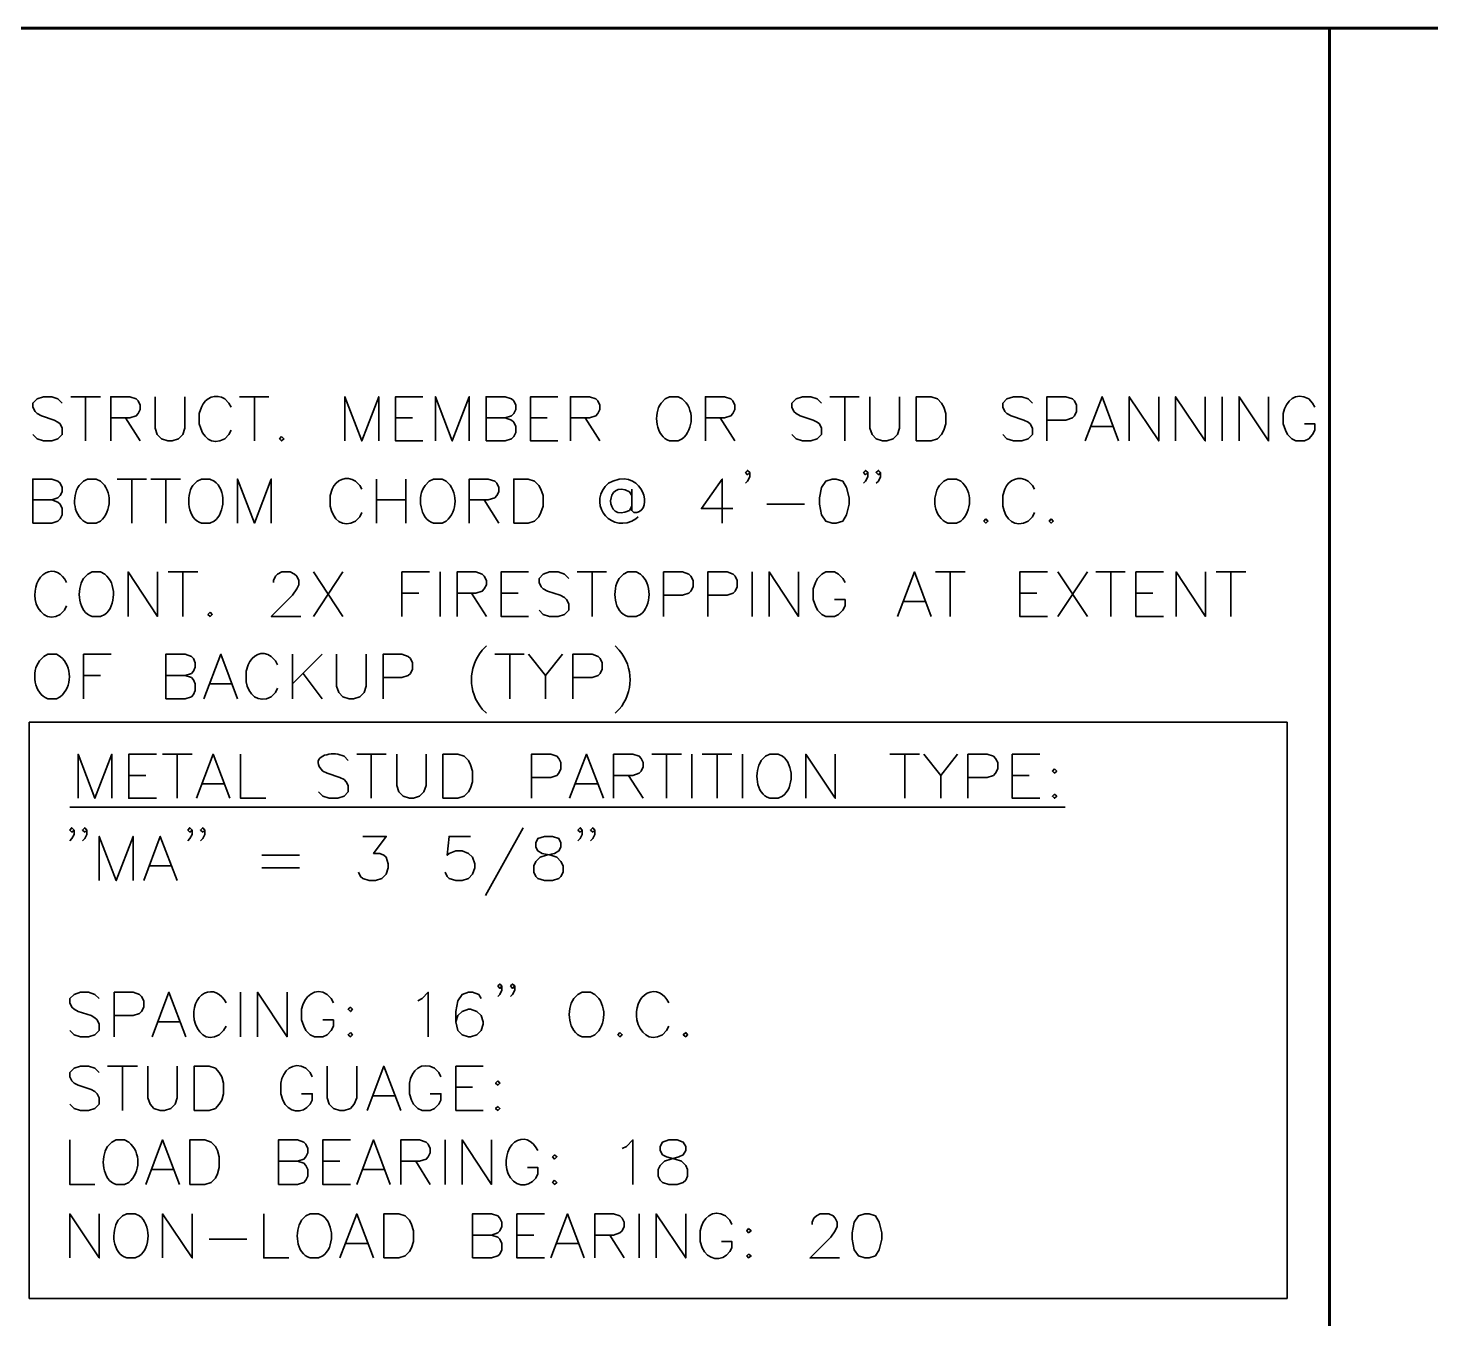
# Model space of a CAD drawing. Header units: inches. Extents: x 5 to 516, y -193 to 129.
# Drawn here: x 49.55 to 61.43, y 17.3 to 28.23 of the extents above; entities that cross this region are included whole.
import ezdxf

# ---------------------------------------------------------------- set-up
doc = ezdxf.new("R2010")
doc.units = ezdxf.units.IN
doc.header["$MEASUREMENT"] = 0
doc.layers.add('PDF_Geometry', color=7, linetype='Continuous')

msp = doc.modelspace()

# ---------------------------------------------------------------- linework, layer by layer
at = {"layer": 'PDF_Geometry', "lineweight": 60}
for points in [[(136.7703009, 28.2343348), (9.7736273, 28.2343348), (9.7736273, 5.734333), (144.7703015, 5.734333)], [(60.5736327, 28.2343348), (60.5736327, 5.734333)]]:
    msp.add_lwpolyline(points, dxfattribs=at)
at = {"layer": 'PDF_Geometry', "lineweight": 35}
for points in [[(49.8403012, 25.0576683), (49.8036346, 25.0943349), (49.7503012, 25.1110016), (49.6803012, 25.1110016), (49.6269679, 25.0943349), (49.5903012, 25.0576683), (49.5903012, 25.0243349), (49.6103012, 24.9876683), (49.6269679, 24.9710016), (49.6636346, 24.9510016), (49.7703012, 24.9143349), (49.8036346, 24.8976683), (49.8236346, 24.8810016), (49.8403012, 24.8443349), (49.8403012, 24.7910016), (49.8036346, 24.7543349), (49.7503012, 24.7376683), (49.6803012, 24.7376683), (49.6269679, 24.7543349), (49.5903012, 24.7910016)], [(49.9136316, 25.1110011), (50.1636316, 25.1110011)], [(50.0369633, 25.1110011), (50.0369633, 24.7376678)], [(50.2503016, 24.7376677), (50.2503016, 25.1110011), (50.4136349, 25.1110011), (50.4669682, 25.0943344), (50.4836349, 25.0776677), (50.5003016, 25.0410011), (50.5003016, 25.0043344), (50.4836349, 24.9710011), (50.4669682, 24.9510011), (50.4136349, 24.9343344), (50.2503016, 24.9343344)], [(50.6269699, 25.1110011), (50.6269699, 24.8443345), (50.6436365, 24.7910011), (50.6803032, 24.7543344), (50.7336366, 24.7376678), (50.7703032, 24.7376678), (50.8236366, 24.7543344), (50.8603032, 24.7910011), (50.8769699, 24.8443345), (50.8769699, 25.1110011)], [(51.2703008, 25.0243346), (51.2503008, 25.0576679), (51.2169675, 25.0943346)], [(51.3403014, 25.1110011), (51.5903014, 25.1110011)], [(51.4669697, 25.1110011), (51.4669697, 24.7376678)], [(52.2336323, 24.7376677), (52.2336323, 25.1110011), (52.3769657, 24.7376677), (52.520299, 25.1110011), (52.520299, 24.7376677)], [(52.8936318, 24.7376677), (52.6636318, 24.7376677), (52.6636318, 25.1110011), (52.8936318, 25.1110011)], [(53.0003018, 24.7376677), (53.0003018, 25.1110011), (53.1436351, 24.7376677), (53.2869685, 25.1110011), (53.2869685, 24.7376677)], [(53.4303013, 24.7376677), (53.4303013, 25.1110011), (53.5903013, 25.1110011), (53.6436346, 25.0943344), (53.6636346, 25.0776677), (53.6803013, 25.0410011), (53.6803013, 25.0043344), (53.6636346, 24.9710011), (53.6436346, 24.9510011), (53.5903013, 24.9343344), (53.4303013, 24.9343344)], [(54.0369696, 24.7376677), (53.8069696, 24.7376677), (53.8069696, 25.1110011), (54.0369696, 25.1110011)], [(54.1436328, 24.7376677), (54.1436328, 25.1110011), (54.3069661, 25.1110011), (54.3602994, 25.0943344), (54.3769661, 25.0776677), (54.3936328, 25.0410011), (54.3936328, 25.0043344), (54.3769661, 24.9710011), (54.3602994, 24.9510011), (54.3069661, 24.9343344), (54.1436328, 24.9343344)], [(55.0902992, 25.0943345), (55.0569659, 25.1110011), (54.9836326, 25.1110011), (54.9469659, 25.0943345), (54.9136325, 25.0576678)], [(55.2869637, 24.7376677), (55.2869637, 25.1110011), (55.4502971, 25.1110011), (55.5036304, 25.0943344), (55.5202971, 25.0776677), (55.5369638, 25.0410011), (55.5369638, 25.0043344), (55.5202971, 24.9710011), (55.5036304, 24.9510011), (55.4502971, 24.9343344), (55.2869637, 24.9343344)], [(56.2703012, 25.0576683), (56.2336345, 25.0943349), (56.1803012, 25.1110016), (56.1103012, 25.1110016), (56.0569679, 25.0943349), (56.0203012, 25.0576683), (56.0203012, 25.0243349), (56.0369679, 24.9876683), (56.0569679, 24.9710016), (56.0903012, 24.9510016), (56.2003012, 24.9143349), (56.2336345, 24.8976683), (56.2536346, 24.8810016), (56.2703012, 24.8443349), (56.2703012, 24.7910016), (56.2336345, 24.7543349), (56.1803012, 24.7376683), (56.1103012, 24.7376683), (56.0569679, 24.7543349), (56.0203012, 24.7910016)], [(56.3403018, 25.1110011), (56.5903018, 25.1110011)], [(56.4669701, 25.1110011), (56.4669701, 24.7376678)], [(56.6803015, 25.1110011), (56.6803015, 24.8443345), (56.7003015, 24.7910011), (56.7336349, 24.7543344), (56.7869682, 24.7376678), (56.8236349, 24.7376678), (56.8769682, 24.7543344), (56.9136349, 24.7910011), (56.9303015, 24.8443345), (56.9303015, 25.1110011)], [(58.0569699, 25.0576683), (58.0203033, 25.0943349), (57.9669699, 25.1110016), (57.8969699, 25.1110016), (57.8403032, 25.0943349), (57.8069699, 25.0576683), (57.8069699, 25.0243349), (57.8236366, 24.9876683), (57.8403032, 24.9710016), (57.8769699, 24.9510016), (57.9836366, 24.9143349), (58.0203033, 24.8976683), (58.0369699, 24.8810016), (58.0569699, 24.8443349), (58.0569699, 24.7910016), (58.0203033, 24.7543349), (57.9669699, 24.7376683), (57.8969699, 24.7376683), (57.8403032, 24.7543349), (57.8069699, 24.7910016)], [(58.1803016, 24.7376677), (58.1803016, 25.1110011), (58.3403017, 25.1110011), (58.3969683, 25.0943344), (58.413635, 25.0776677), (58.4303017, 25.0410011), (58.4303017, 24.9876677), (58.413635, 24.9510011), (58.3969683, 24.9343344), (58.3403017, 24.9143344), (58.1803016, 24.9143344)], [(58.503632, 24.7376677), (58.6469654, 25.1110011), (58.7869654, 24.7376677)], [(58.8769705, 24.7376677), (58.8769705, 25.1110011), (59.1269706, 24.7376677), (59.1269706, 25.1110011)], [(59.2703015, 24.7376677), (59.2703015, 25.1110011), (59.5203015, 24.7376677), (59.5203015, 25.1110011)], [(59.6636324, 25.1110011), (59.6636324, 24.7376678)], [(59.8069701, 24.7376677), (59.8069701, 25.1110011), (60.0569701, 24.7376677), (60.0569701, 25.1110011)], [(60.450301, 25.0243346), (60.430301, 25.0576679), (60.3969677, 25.0943346)], [(51.0203008, 25.0243346), (51.0003008, 24.9710013), (51.0003008, 24.8810013)], [(60.180301, 24.9710013), (60.180301, 24.8810013), (60.200301, 24.8276679), (60.2169677, 24.7910013), (60.2536343, 24.7543346), (60.2869677, 24.7376679), (60.360301, 24.7376679), (60.3969677, 24.7543346), (60.430301, 24.7910013), (60.450301, 24.8276679), (60.450301, 24.8810013), (60.360301, 24.8810013)], [(50.3769699, 24.9343349), (50.5003032, 24.7376682)], [(52.6636318, 24.9343349), (52.8069652, 24.9343349)], [(53.5903015, 24.9343349), (53.6436349, 24.9143349), (53.6636349, 24.8976682), (53.6803016, 24.8610015), (53.6803016, 24.8076682), (53.6636349, 24.7743349), (53.6436349, 24.7543349), (53.5903015, 24.7376682), (53.4303015, 24.7376682)], [(53.8069696, 24.9343349), (53.9469696, 24.9343349)], [(54.2703011, 24.9343349), (54.3936344, 24.7376682)], [(55.413632, 24.9343349), (55.5369654, 24.7376682)], [(58.55697, 24.8610011), (58.7336366, 24.8610011)], [(51.2169675, 24.7543346), (51.2503008, 24.7910013), (51.2703008, 24.8276679)], [(54.9836326, 24.7376678), (55.0569659, 24.7376678), (55.0902992, 24.7543344)], [(55.6636321, 24.4710017), (55.6436321, 24.4510017), (55.6269654, 24.4710017), (55.6436321, 24.4876684), (55.6636321, 24.4710017), (55.6636321, 24.434335), (55.6436321, 24.3976684), (55.6269654, 24.3810017)], [(56.6636321, 24.4710017), (56.6436321, 24.4510017), (56.6269655, 24.4710017), (56.6436321, 24.4876684), (56.6636321, 24.4710017), (56.6636321, 24.434335), (56.6436321, 24.3976684), (56.6269655, 24.3810017)], [(56.7703013, 24.4710017), (56.7536346, 24.4510017), (56.7336346, 24.4710017), (56.7536346, 24.4876684), (56.7703013, 24.4710017), (56.7703013, 24.434335), (56.7536346, 24.3976684), (56.7336346, 24.3810017)], [(49.5903012, 24.0410022), (49.5903012, 24.4143356), (49.7503012, 24.4143356), (49.8036346, 24.3976689), (49.8236346, 24.3810022), (49.8403012, 24.3443356), (49.8403012, 24.3076689), (49.8236346, 24.2743356), (49.8036346, 24.2543356), (49.7503012, 24.2376689), (49.5903012, 24.2376689)], [(50.1636327, 24.3976673), (50.126966, 24.4143339), (50.0536327, 24.4143339), (50.0202994, 24.3976673), (49.9836327, 24.3610006)], [(50.3036327, 24.4143339), (50.5536327, 24.4143339)], [(50.430301, 24.4143339), (50.430301, 24.0410006)], [(50.5903013, 24.4143339), (50.8403013, 24.4143339)], [(50.7169696, 24.4143339), (50.7169696, 24.0410006)], [(51.1269675, 24.3976673), (51.0903008, 24.4143339), (51.0203008, 24.4143339), (50.9836341, 24.3976673), (50.9469675, 24.3610006)], [(51.323632, 24.0410022), (51.323632, 24.4143356), (51.4669653, 24.0410022), (51.6102987, 24.4143356), (51.6102987, 24.0410022)], [(52.37697, 24.3276674), (52.3603033, 24.3610007), (52.3236367, 24.3976674)], [(52.5003017, 24.4143339), (52.5003017, 24.0410006)], [(52.7503018, 24.4143339), (52.7503018, 24.0410006)], [(53.0902991, 24.3976673), (53.0569657, 24.4143339), (52.9836324, 24.4143339), (52.9469657, 24.3976673), (52.9136324, 24.3610006)], [(53.2869636, 24.0410022), (53.2869636, 24.4143356), (53.4469636, 24.4143356), (53.5036303, 24.3976689), (53.5202969, 24.3810022), (53.5369636, 24.3443356), (53.5369636, 24.3076689), (53.5202969, 24.2743356), (53.5036303, 24.2543356), (53.4469636, 24.2376689), (53.2869636, 24.2376689)], [(54.5569653, 24.4143341), (54.503632, 24.3976674), (54.4669653, 24.3810007)], [(55.4303014, 24.0410006), (55.4303014, 24.4143339), (55.2536347, 24.1643339), (55.5203014, 24.1643339)], [(57.4503019, 24.3976673), (57.4136352, 24.4143339), (57.3403018, 24.4143339), (57.3069685, 24.3976673), (57.2703018, 24.3610006)], [(58.0736325, 24.3276674), (58.0569659, 24.3610007), (58.0202992, 24.3976674)], [(52.12697, 24.3276674), (52.1103033, 24.2743341), (52.1103033, 24.1843341)], [(54.663632, 24.2743345), (54.643632, 24.3076679)], [(54.663632, 24.3276674), (54.663632, 24.1476674), (54.6802987, 24.1310007)], [(57.8236325, 24.3276674), (57.8069658, 24.2743341), (57.8069658, 24.1843341)], [(49.7503015, 24.2376677), (49.8036348, 24.2176677), (49.8236349, 24.201001), (49.8403015, 24.1643343), (49.8403015, 24.111001), (49.8236349, 24.0776677), (49.8036348, 24.0576677), (49.7503015, 24.041001), (49.5903015, 24.041001)], [(52.3236367, 24.0576674), (52.3603033, 24.0943341), (52.37697, 24.1310007)], [(52.5003017, 24.2376677), (52.7503018, 24.2376677)], [(53.4136319, 24.2376677), (53.5369652, 24.041001)], [(54.643632, 24.1476679), (54.663632, 24.1843345)], [(55.8069697, 24.2010025), (56.1269698, 24.2010025)], [(58.0202992, 24.0576674), (58.0569659, 24.0943341), (58.0736325, 24.1310007)], [(50.0536327, 24.0410006), (50.126966, 24.0410006), (50.1636327, 24.0576672)], [(51.0203008, 24.0410006), (51.0903008, 24.0410006), (51.1269675, 24.0576672)], [(52.9836324, 24.0410006), (53.0569657, 24.0410006), (53.0902991, 24.0576672)], [(54.663632, 24.0576674), (54.6969653, 24.0776674), (54.7169653, 24.0943341)], [(57.3403018, 24.0410006), (57.4136352, 24.0410006), (57.4503019, 24.0576672)], [(50.2002977, 23.6076687), (50.1636311, 23.6276687), (50.0936311, 23.6276687), (50.0569644, 23.6076687), (50.0202977, 23.571002)], [(50.396969, 23.2510004), (50.396969, 23.6276671), (50.6469691, 23.2510004), (50.6469691, 23.6276671)], [(50.7369688, 23.6276687), (50.9869688, 23.6276687)], [(50.8603005, 23.6276687), (50.8603005, 23.251002)], [(51.6302998, 23.537669), (51.6302998, 23.5543356), (51.6469664, 23.5910023), (51.6636331, 23.607669), (51.7002998, 23.627669), (51.7702998, 23.627669), (51.8069664, 23.607669), (51.8269664, 23.5910023), (51.8436331, 23.5543356), (51.8436331, 23.517669), (51.8269664, 23.4843356), (51.7902998, 23.4310023), (51.6102998, 23.2510023), (51.8602998, 23.2510023)], [(51.9669697, 23.6276687), (52.2169697, 23.251002)], [(52.2169697, 23.6276687), (51.9669697, 23.251002)], [(52.7169698, 23.2510004), (52.7169698, 23.6276671), (52.9503031, 23.6276671)], [(53.0403001, 23.6276687), (53.0403001, 23.251002)], [(53.1836378, 23.2510004), (53.1836378, 23.6276671), (53.3436378, 23.6276671), (53.3969712, 23.6076671), (53.4136379, 23.5910004), (53.4336379, 23.5543337), (53.4336379, 23.5176671), (53.4136379, 23.4843337), (53.3969712, 23.4643337), (53.3436378, 23.4476671), (53.1836378, 23.4476671)], [(53.7903029, 23.2510004), (53.5569696, 23.2510004), (53.5569696, 23.6276671), (53.7903029, 23.6276671)], [(54.1303, 23.571001), (54.0936333, 23.6076676), (54.0403, 23.6276676), (53.9669666, 23.6276676), (53.9136333, 23.6076676), (53.8802999, 23.571001), (53.8802999, 23.5376676), (53.8969666, 23.5010009), (53.9136333, 23.4843343), (53.9502999, 23.4643343), (54.0569666, 23.4310009), (54.0936333, 23.4110009), (54.1103, 23.3943343), (54.1303, 23.3576676), (54.1303, 23.3043343), (54.0936333, 23.2676676), (54.0403, 23.2510009), (53.9669666, 23.2510009), (53.9136333, 23.2676676), (53.8802999, 23.3043343)], [(54.2003005, 23.6276687), (54.4503005, 23.6276687)], [(54.3269688, 23.6276687), (54.3269688, 23.251002)], [(54.7369667, 23.6076687), (54.7003, 23.6276687), (54.6303, 23.6276687), (54.5936333, 23.6076687), (54.5569667, 23.571002)], [(54.933638, 23.2510004), (54.933638, 23.6276671), (55.093638, 23.6276671), (55.1469713, 23.6076671), (55.163638, 23.5910004), (55.183638, 23.5543337), (55.183638, 23.5010004), (55.163638, 23.4643337), (55.1469713, 23.4476671), (55.093638, 23.4310004), (54.933638, 23.4310004)], [(55.3069697, 23.2510004), (55.3069697, 23.6276671), (55.4703031, 23.6276671), (55.5236364, 23.6076671), (55.5403031, 23.5910004), (55.5569697, 23.5543337), (55.5569697, 23.5010004), (55.5403031, 23.4643337), (55.5236364, 23.4476671), (55.4703031, 23.4310004), (55.3069697, 23.4310004)], [(55.683638, 23.6276687), (55.683638, 23.251002)], [(55.8269689, 23.2510004), (55.8269689, 23.6276671), (56.076969, 23.2510004), (56.076969, 23.6276671)], [(56.4702999, 23.537669), (56.4502999, 23.5710023), (56.4136332, 23.607669), (56.3802999, 23.627669), (56.3069665, 23.627669), (56.2736332, 23.607669), (56.2369665, 23.5710023), (56.2202999, 23.537669), (56.2002999, 23.4843356), (56.2002999, 23.3943356), (56.2202999, 23.3410023), (56.2369665, 23.3043356), (56.2736332, 23.2676689), (56.3069665, 23.2510023), (56.3802999, 23.2510023), (56.4136332, 23.2676689), (56.4502999, 23.3043356), (56.4702999, 23.3410023), (56.4702999, 23.3943356), (56.3802999, 23.3943356)], [(56.9136322, 23.2510004), (57.0569655, 23.6276671), (57.2002989, 23.2510004)], [(57.2369693, 23.6276687), (57.4869693, 23.6276687)], [(57.360301, 23.6276687), (57.360301, 23.251002)], [(58.1836342, 23.2510004), (57.9503008, 23.2510004), (57.9503008, 23.6276671), (58.1836342, 23.6276671)], [(58.2736312, 23.6276687), (58.5236312, 23.251002)], [(58.5236312, 23.6276687), (58.2736312, 23.251002)], [(58.5936318, 23.6276687), (58.8436318, 23.6276687)], [(58.7203001, 23.6276687), (58.7203001, 23.251002)], [(59.1669716, 23.2510004), (58.9336383, 23.2510004), (58.9336383, 23.6276671), (59.1669716, 23.6276671)], [(59.2736313, 23.2510004), (59.2736313, 23.6276671), (59.5236313, 23.2510004), (59.5236313, 23.6276671)], [(59.6136378, 23.6276687), (59.8636378, 23.6276687)], [(59.7369695, 23.6276687), (59.7369695, 23.251002)], [(52.7169698, 23.4476675), (52.8603031, 23.4476675)], [(53.3069695, 23.4476675), (53.4336362, 23.2510009)], [(53.5569696, 23.4476675), (53.7003029, 23.4476675)], [(57.9503008, 23.4476675), (58.0936342, 23.4476675)], [(58.9336383, 23.4476675), (59.0769716, 23.4476675)], [(49.8236365, 23.2676689), (49.8603031, 23.3043356), (49.8769698, 23.3410023)], [(56.9702999, 23.3776687), (57.1469666, 23.3776687)], [(50.0936311, 23.251002), (50.1636311, 23.251002), (50.2002977, 23.2676687)], [(54.6303, 23.251002), (54.7003, 23.251002), (54.7369667, 23.2676687)], [(53.4336379, 23.0010004), (53.3969712, 22.9643337)], [(54.5236309, 23.0010004), (54.5569642, 22.9643337)], [(49.8236362, 22.9110015), (49.7903029, 22.9310015), (49.7169695, 22.9310015), (49.6836362, 22.9110015), (49.6469695, 22.8743348)], [(50.0203007, 22.5543349), (50.0203007, 22.9310016), (50.2536341, 22.9310016)], [(50.7169696, 22.5543349), (50.7169696, 22.9310016), (50.880303, 22.9310016), (50.9336363, 22.9110016), (50.950303, 22.8943349), (50.9669696, 22.8576682), (50.9669696, 22.8210016), (50.950303, 22.7876682), (50.9336363, 22.7676682), (50.880303, 22.7510016), (50.7169696, 22.7510016)], [(51.0403, 22.5543349), (51.1836333, 22.9310016), (51.3236333, 22.5543349)], [(51.4136317, 22.8410001), (51.3969651, 22.7876667), (51.3969651, 22.6976667)], [(51.6636317, 22.8410001), (51.6469651, 22.8743334), (51.6102984, 22.9110001)], [(51.7903, 22.9310015), (51.7903, 22.5543348)], [(52.0403001, 22.9310015), (51.7903, 22.6810015)], [(52.1636318, 22.9310015), (52.1636318, 22.6610015), (52.1836318, 22.6076682), (52.2169651, 22.5710015), (52.2702985, 22.5543348), (52.3069651, 22.5543348), (52.3602985, 22.5710015), (52.3969651, 22.6076682), (52.4136318, 22.6610015), (52.4136318, 22.9310015)], [(52.5569695, 22.5543349), (52.5569695, 22.9310016), (52.7169695, 22.9310016), (52.7703028, 22.9110016), (52.7903028, 22.8943349), (52.8069695, 22.8576682), (52.8069695, 22.8043349), (52.7903028, 22.7676682), (52.7703028, 22.7510016), (52.7169695, 22.7343349), (52.5569695, 22.7343349)], [(53.5036316, 22.9310015), (53.7536316, 22.9310015)], [(53.6302999, 22.9310015), (53.6302999, 22.5543348)], [(53.7903002, 22.9310015), (53.9336336, 22.7510015), (53.9336336, 22.5543348)], [(54.0769688, 22.9310015), (53.9336355, 22.7510015)], [(54.1636319, 22.5543349), (54.1636319, 22.9310016), (54.3269653, 22.9310016), (54.3802986, 22.9110016), (54.3969653, 22.8943349), (54.413632, 22.8576682), (54.413632, 22.8043349), (54.3969653, 22.7676682), (54.3802986, 22.7510016), (54.3269653, 22.7343349), (54.1636319, 22.7343349)], [(50.0203007, 22.7510003), (50.1636341, 22.7510003)], [(50.8802997, 22.7510003), (50.933633, 22.7343337), (50.9502997, 22.7143337), (50.9669664, 22.6810003), (50.9669664, 22.6243337), (50.9502997, 22.5910003), (50.933633, 22.5710003), (50.8802997, 22.5543337), (50.7169664, 22.5543337)], [(51.8802998, 22.767668), (52.0402998, 22.5543347)], [(51.0936312, 22.6810015), (51.2702978, 22.6810015)], [(51.6102984, 22.5710001), (51.6469651, 22.6076667), (51.6636317, 22.6443334)], [(49.7169695, 22.5543348), (49.7903029, 22.5543348), (49.8236362, 22.5710015)], [(53.3969712, 22.4643337), (53.4336379, 22.4310003)], [(54.5569642, 22.4643337), (54.5236309, 22.4310003)], [(49.9736359, 21.7110019), (49.9736359, 22.0843353), (50.1169693, 21.7110019), (50.2603026, 22.0843353), (50.2603026, 21.7110019)], [(50.6369688, 21.7110019), (50.4036354, 21.7110019), (50.4036354, 22.0843353), (50.6369688, 22.0843353)], [(50.6902972, 22.0843336), (50.9402973, 22.0843336)], [(50.8136357, 22.0843336), (50.8136357, 21.7110003)], [(50.9769658, 21.7110019), (51.1169658, 22.0843353), (51.2602992, 21.7110019)], [(51.3503044, 22.0843336), (51.3503044, 21.7110003), (51.5636377, 21.7110003)], [(52.2602979, 22.0310008), (52.2269646, 22.0676674), (52.1736312, 22.0843341)], [(52.3336351, 22.0843336), (52.5836351, 22.0843336)], [(52.4569668, 22.0843336), (52.4569668, 21.7110003)], [(52.6736348, 22.0843336), (52.6736348, 21.8176669), (52.6903015, 21.7643336), (52.7269681, 21.7276669), (52.7803015, 21.7110003), (52.8136348, 21.7110003), (52.8669682, 21.7276669), (52.9036348, 21.7643336), (52.9236348, 21.8176669), (52.9236348, 22.0843336)], [(53.813636, 21.7110019), (53.813636, 22.0843353), (53.9769693, 22.0843353), (54.0303027, 22.0676686), (54.0469693, 22.0476686), (54.063636, 22.0143352), (54.063636, 21.9610019), (54.0469693, 21.9243352), (54.0303027, 21.9043352), (53.9769693, 21.8876686), (53.813636, 21.8876686)], [(54.1369664, 21.7110019), (54.2802997, 22.0843353), (54.423633, 21.7110019)], [(54.5102981, 21.7110019), (54.5102981, 22.0843353), (54.6736314, 22.0843353), (54.7269648, 22.0676686), (54.7436314, 22.0476686), (54.7602981, 22.0143352), (54.7602981, 21.9776686), (54.7436314, 21.9410019), (54.7269648, 21.9243352), (54.6736314, 21.9043352), (54.5102981, 21.9043352)], [(54.8336353, 22.0843336), (55.0836353, 22.0843336)], [(54.956967, 22.0843336), (54.956967, 21.7110003)], [(55.173635, 22.0843336), (55.173635, 21.7110003)], [(55.2602982, 22.0843336), (55.5102982, 22.0843336)], [(55.3869665, 22.0843336), (55.3869665, 21.7110003)], [(55.6003047, 22.0843336), (55.6003047, 21.7110003)], [(55.940302, 22.067667), (55.9036353, 22.0843336), (55.8336353, 22.0843336), (55.7969687, 22.067667), (55.760302, 22.0310003)], [(56.1369665, 21.7110019), (56.1369665, 22.0843353), (56.3869665, 21.7110019), (56.3869665, 22.0843353)], [(56.8503048, 22.0843336), (57.1003048, 22.0843336)], [(56.9769663, 22.0843336), (56.9769663, 21.7110003)], [(57.1369666, 22.0843336), (57.2802999, 21.9043336), (57.2802999, 21.7110003)], [(57.4236352, 22.0843336), (57.2803018, 21.9043336)], [(57.5102983, 21.7110019), (57.5102983, 22.0843353), (57.6736317, 22.0843353), (57.726965, 22.0676686), (57.7436317, 22.0476686), (57.7636317, 22.0143352), (57.7636317, 21.9610019), (57.7436317, 21.9243352), (57.726965, 21.9043352), (57.6736317, 21.8876686), (57.5102983, 21.8876686)], [(58.1203, 21.7110019), (57.8869667, 21.7110019), (57.8869667, 22.0843353), (58.1203, 22.0843353)], [(50.4036354, 21.9043342), (50.5469688, 21.9043342)], [(52.0469646, 21.9410008), (52.0836312, 21.9243341), (52.1902979, 21.8876674), (52.2269646, 21.8710007), (52.2436312, 21.8510007), (52.2602979, 21.8176674), (52.2602979, 21.7643341), (52.2269646, 21.7276674), (52.1736312, 21.7110007), (52.1002979, 21.7110007), (52.0469646, 21.7276674), (52.0102979, 21.7643341)], [(54.6369664, 21.9043342), (54.7602997, 21.7110008)], [(57.8869667, 21.9043342), (58.0303, 21.9043342)], [(51.0303038, 21.8343336), (51.2069705, 21.8343336)], [(54.1902975, 21.8343336), (54.3702975, 21.8343336)], [(49.9036354, 21.6343349), (58.3336364, 21.6343349)], [(55.8336353, 21.7110003), (55.9036353, 21.7110003), (55.940302, 21.7276669)], [(49.9402972, 21.441001), (49.9202972, 21.4243343), (49.9036305, 21.441001), (49.9202972, 21.461001), (49.9402972, 21.441001), (49.9402972, 21.4043343), (49.9202972, 21.371001), (49.9036305, 21.351001)], [(50.0469663, 21.441001), (50.0302996, 21.4243343), (50.0102996, 21.441001), (50.0302996, 21.461001), (50.0469663, 21.441001), (50.0469663, 21.4043343), (50.0302996, 21.371001), (50.0102996, 21.351001)], [(50.9402973, 21.441001), (50.9202973, 21.4243343), (50.9036306, 21.441001), (50.9202973, 21.461001), (50.9402973, 21.441001), (50.9402973, 21.4043343), (50.9202973, 21.371001), (50.9036306, 21.351001)], [(51.0469664, 21.441001), (51.0302997, 21.4243343), (51.0102997, 21.441001), (51.0302997, 21.461001), (51.0469664, 21.441001), (51.0469664, 21.4043343), (51.0302997, 21.371001), (51.0102997, 21.351001)], [(53.7436354, 21.4610019), (53.4236354, 20.8876685)], [(54.2436355, 21.441001), (54.2269688, 21.4243343), (54.2069688, 21.441001), (54.2269688, 21.461001), (54.2436355, 21.441001), (54.2436355, 21.4043343), (54.2269688, 21.371001), (54.2069688, 21.351001)], [(54.3503046, 21.441001), (54.3336379, 21.4243343), (54.3136379, 21.441001), (54.3336379, 21.461001), (54.3503046, 21.441001), (54.3503046, 21.4043343), (54.3336379, 21.371001), (54.3136379, 21.351001)], [(50.1536354, 21.0143347), (50.1536354, 21.3876681), (50.2969688, 21.0143347), (50.4403021, 21.3876681), (50.4403021, 21.0143347)], [(50.5303037, 21.0143347), (50.6703038, 21.3876681), (50.8136371, 21.0143347)], [(52.3869662, 21.3876681), (52.5836329, 21.3876681), (52.4769662, 21.2443348), (52.5302996, 21.2443348), (52.5636329, 21.2276681), (52.5836329, 21.2110014), (52.6002996, 21.1543348), (52.6002996, 21.1210014), (52.5836329, 21.0676681), (52.5469662, 21.0310014), (52.4936329, 21.0143348), (52.4402996, 21.0143348), (52.3869662, 21.0310014), (52.3669662, 21.0476681), (52.3502995, 21.0843348)], [(53.2969666, 21.3876681), (53.1169665, 21.3876681), (53.1002999, 21.2276681), (53.1169665, 21.2443348), (53.1736332, 21.2643348), (53.2269666, 21.2643348), (53.2802999, 21.2443348), (53.3136332, 21.2110014), (53.3336332, 21.1543348), (53.3336332, 21.1210014), (53.3136332, 21.0676681), (53.2802999, 21.0310014), (53.2269666, 21.0143348), (53.1736332, 21.0143348), (53.1169665, 21.0310014), (53.1002999, 21.0476681), (53.0836332, 21.0843348)], [(51.5303038, 21.2276678), (51.8503038, 21.2276678)], [(50.5836349, 21.1376681), (50.7603016, 21.1376681)], [(51.5303038, 21.1210021), (51.8503038, 21.1210021)], [(53.563636, 20.121002), (53.5469693, 20.101002), (53.5303026, 20.121002), (53.5469693, 20.1376687), (53.563636, 20.121002), (53.563636, 20.0843354), (53.5469693, 20.0476687), (53.5303026, 20.031002)], [(53.6736349, 20.121002), (53.6536349, 20.101002), (53.6369682, 20.121002), (53.6536349, 20.1376687), (53.6736349, 20.121002), (53.6736349, 20.0843354), (53.6536349, 20.0476687), (53.6369682, 20.031002)], [(50.1536354, 20.0143346), (50.1169687, 20.0476679), (50.0636354, 20.0676679), (49.9936354, 20.0676679), (49.9403021, 20.0476679), (49.9036354, 20.0143346), (49.9036354, 19.9776679), (49.9203021, 19.9410013), (49.9403021, 19.9243346), (49.9736354, 19.9043346), (50.0836354, 19.8710013), (50.1169687, 19.8510013), (50.1369688, 19.8343346), (50.1536354, 19.7976679), (50.1536354, 19.7443346), (50.1169687, 19.7076679), (50.0636354, 19.6910013), (49.9936354, 19.6910013), (49.9403021, 19.7076679), (49.9036354, 19.7443346)], [(50.2803037, 19.6910008), (50.2803037, 20.0676675), (50.4403037, 20.0676675), (50.4936371, 20.0476675), (50.5103037, 20.0310009), (50.5303037, 19.9943342), (50.5303037, 19.9410009), (50.5103037, 19.9043342), (50.4936371, 19.8876675), (50.4403037, 19.8710009), (50.2803037, 19.8710009)], [(50.6003043, 19.6910008), (50.7436376, 20.0676675), (50.886971, 19.6910008)], [(51.3503044, 20.0676675), (51.3503044, 19.6910008)], [(51.4936353, 19.6910008), (51.4936353, 20.0676675), (51.7436353, 19.6910008), (51.7436353, 20.0676675)], [(52.1369662, 19.9776677), (52.1169662, 20.0143344), (52.0836329, 20.0476677)], [(52.8503045, 19.9943337), (52.8869711, 20.0143337), (52.9403045, 20.0676671), (52.9403045, 19.6910004)], [(53.3869663, 20.0143346), (53.3669663, 20.0476679), (53.313633, 20.0676679), (53.2802996, 20.0676679), (53.2269663, 20.0476679), (53.1902996, 19.9943346), (53.1736329, 19.9043346), (53.1736329, 19.8176679), (53.1902996, 19.7443346), (53.2269663, 19.7076679), (53.2802996, 19.6910013), (53.2969663, 19.6910013), (53.3502996, 19.7076679), (53.3869663, 19.7443346), (53.403633, 19.7976679), (53.403633, 19.8176679), (53.3869663, 19.8710013), (53.3502996, 19.9043346), (53.2969663, 19.9243346), (53.2802996, 19.9243346), (53.2269663, 19.9043346), (53.1902996, 19.8710013), (53.1736329, 19.8176679)], [(54.3503022, 20.0476675), (54.3136355, 20.0676675), (54.2436355, 20.0676675), (54.2069688, 20.0476675), (54.1736355, 20.0143341)], [(51.8669662, 19.9243344), (51.8669662, 19.8343344), (51.8869662, 19.7810011), (51.9036328, 19.7443344), (51.9402995, 19.7076677), (51.9769662, 19.691001), (52.0469662, 19.691001), (52.0836329, 19.7076677), (52.1169662, 19.7443344), (52.1369662, 19.7810011), (52.1369662, 19.8343344), (52.0469662, 19.8343344)], [(50.6536355, 19.8176675), (50.8336355, 19.8176675)], [(51.1702992, 19.7076677), (51.2069659, 19.7443344), (51.2269659, 19.7810011)], [(54.9236328, 19.7076677), (54.9569662, 19.7443344), (54.9769662, 19.7810011)], [(54.2436355, 19.6910008), (54.3136355, 19.6910008), (54.3503022, 19.7076674)], [(50.1536354, 19.387668), (50.1169687, 19.4243346), (50.0636354, 19.4410013), (49.9936354, 19.4410013), (49.9403021, 19.4243346), (49.9036354, 19.387668), (49.9036354, 19.3510013), (49.9203021, 19.317668), (49.9403021, 19.297668), (49.9736354, 19.2810013), (50.0836354, 19.2443346), (50.1169687, 19.2276679), (50.1369688, 19.2076679), (50.1536354, 19.1743346), (50.1536354, 19.1210013), (50.1169687, 19.0843346), (50.0636354, 19.0676679), (49.9936354, 19.0676679), (49.9403021, 19.0843346), (49.9036354, 19.1210013)], [(50.223636, 19.4410008), (50.4769693, 19.4410008)], [(50.3503043, 19.4410008), (50.3503043, 19.0676675)], [(50.5636357, 19.4410008), (50.5636357, 19.1743341), (50.5836357, 19.1210008), (50.6169691, 19.0843341), (50.6703024, 19.0676675), (50.7069691, 19.0676675), (50.7603024, 19.0843341), (50.7969691, 19.1210008), (50.8136357, 19.1743341), (50.8136357, 19.4410008)], [(51.9569667, 19.3510011), (51.9403001, 19.3876678), (51.9036334, 19.4243344)], [(52.083635, 19.4410008), (52.083635, 19.1743341), (52.1003017, 19.1210008), (52.1369684, 19.0843341), (52.1903017, 19.0676675), (52.2269684, 19.0676675), (52.2803017, 19.0843341), (52.313635, 19.1210008), (52.3336351, 19.1743341), (52.3336351, 19.4410008)], [(52.4236348, 19.0676674), (52.5636348, 19.4410008), (52.7069681, 19.0676674)], [(53.0469665, 19.3510011), (53.0302999, 19.3876678), (52.9936332, 19.4243344)], [(53.4036349, 19.0676674), (53.1736348, 19.0676674), (53.1736348, 19.4410008), (53.4036349, 19.4410008)], [(51.6903, 19.2976678), (51.6903, 19.2076677), (51.7069667, 19.1543344)], [(52.7802999, 19.2976678), (52.7802999, 19.2076677), (52.7969665, 19.1543344), (52.8136332, 19.1210011), (52.8502999, 19.0843344), (52.8869665, 19.0676677), (52.9569665, 19.0676677), (52.9936332, 19.0843344), (53.0302999, 19.1210011), (53.0469665, 19.1543344), (53.0469665, 19.2076677), (52.9569665, 19.2076677)], [(53.1736348, 19.2643346), (53.3136349, 19.2643346)], [(51.9403001, 19.1210011), (51.9569667, 19.1543344), (51.9569667, 19.2076677), (51.8669667, 19.2076677)], [(52.476966, 19.1910008), (52.6536326, 19.1910008)], [(49.9036354, 18.8176674), (49.9036354, 18.4410007), (50.1169687, 18.4410007)], [(50.403633, 18.7976674), (50.3669663, 18.8176674), (50.2969663, 18.8176674), (50.2602997, 18.7976674), (50.223633, 18.7610007)], [(50.5469663, 18.4410007), (50.6902997, 18.8176674), (50.833633, 18.4410007)], [(51.6702981, 18.4410007), (51.6702981, 18.8176674), (51.8336315, 18.8176674), (51.8869648, 18.7976674), (51.9036315, 18.7810008), (51.9202982, 18.7443341), (51.9202982, 18.7076674), (51.9036315, 18.6743341), (51.8869648, 18.6543341), (51.8336315, 18.6376674), (51.6702981, 18.6376674)], [(52.2802998, 18.4410007), (52.0469665, 18.4410007), (52.0469665, 18.8176674), (52.2802998, 18.8176674)], [(52.3336351, 18.4410007), (52.4769684, 18.8176674), (52.6169684, 18.4410007)], [(52.7069668, 18.4410007), (52.7069668, 18.8176674), (52.8669668, 18.8176674), (52.9236335, 18.7976674), (52.9403001, 18.7810008), (52.9569668, 18.7443341), (52.9569668, 18.7076674), (52.9403001, 18.6743341), (52.9236335, 18.6543341), (52.8669668, 18.6376674), (52.7069668, 18.6376674)], [(53.0836351, 18.8176674), (53.0836351, 18.4410007)], [(53.226966, 18.4410007), (53.226966, 18.8176674), (53.476966, 18.4410007), (53.476966, 18.8176674)], [(54.5836352, 18.7443336), (54.6203019, 18.7610003), (54.6736352, 18.817667), (54.6736352, 18.4410003)], [(50.6003043, 18.5676674), (50.7803043, 18.5676674)], [(51.833635, 18.6376679), (51.8869683, 18.6210012), (51.903635, 18.6010012), (51.9203017, 18.5676679), (51.9203017, 18.5110012), (51.903635, 18.4776679), (51.8869683, 18.4576679), (51.833635, 18.4410012), (51.6703017, 18.4410012)], [(52.0469665, 18.6376679), (52.1902998, 18.6376679)], [(52.3869662, 18.5676674), (52.5636329, 18.5676674)], [(52.8336351, 18.6376679), (52.9569684, 18.4410012)], [(53.8503005, 18.4943343), (53.8669672, 18.531001), (53.8669672, 18.5843343), (53.7803005, 18.5843343)], [(50.2969663, 18.4410007), (50.3669663, 18.4410007), (50.403633, 18.4576673)], [(49.9036354, 17.8176673), (49.9036354, 18.1910007), (50.1536354, 17.8176673), (50.1536354, 18.1910007)], [(50.4936327, 18.1743341), (50.4569661, 18.1910007), (50.3869661, 18.1910007), (50.3502994, 18.1743341), (50.3136327, 18.1376674)], [(50.6902972, 17.8176673), (50.6902972, 18.1910007), (50.9402973, 17.8176673), (50.9402973, 18.1910007)], [(51.5469664, 18.1910007), (51.5469664, 17.8176674), (51.7602998, 17.8176674)], [(52.046964, 18.1743341), (52.0102974, 18.1910007), (51.9402973, 18.1910007), (51.9036307, 18.1743341), (51.866964, 18.1376674)], [(52.1902974, 17.8176673), (52.3336307, 18.1910007), (52.4769641, 17.8176673)], [(53.3136359, 17.8176673), (53.3136359, 18.1910007), (53.4769693, 18.1910007), (53.5303026, 18.174334), (53.5469693, 18.154334), (53.563636, 18.1210007), (53.563636, 18.084334), (53.5469693, 18.0476673), (53.5303026, 18.0310006), (53.4769693, 18.0110006), (53.3136359, 18.0110006)], [(53.9236308, 17.8176673), (53.6902975, 17.8176673), (53.6902975, 18.1910007), (53.9236308, 18.1910007)], [(53.9769661, 17.8176673), (54.1202994, 18.1910007), (54.2602994, 17.8176673)], [(54.3503046, 17.8176673), (54.3503046, 18.1910007), (54.5103046, 18.1910007), (54.5636379, 18.174334), (54.5836379, 18.154334), (54.6003046, 18.1210007), (54.6003046, 18.084334), (54.5836379, 18.0476673), (54.5636379, 18.0310006), (54.5103046, 18.0110006), (54.3503046, 18.0110006)], [(54.7269661, 18.1910007), (54.7269661, 17.8176674)], [(54.870297, 17.8176673), (54.870297, 18.1910007), (55.1202971, 17.8176673), (55.1202971, 18.1910007)], [(56.1902977, 18.101001), (56.1902977, 18.121001), (56.2069644, 18.1543343), (56.2269644, 18.1743343), (56.2602977, 18.191001), (56.333631, 18.191001), (56.3702977, 18.1743343), (56.3869644, 18.1543343), (56.403631, 18.121001), (56.403631, 18.0843343), (56.3869644, 18.0476677), (56.3502977, 17.9943343), (56.173631, 17.8176676), (56.423631, 17.8176676)], [(55.5102982, 18.101001), (55.4936315, 18.1376677), (55.4569648, 18.1743343)], [(51.083635, 17.9776676), (51.403635, 17.9776676)], [(53.476966, 18.0109996), (53.5302994, 17.9943329), (53.546966, 17.9776662), (53.5636327, 17.9409996), (53.5636327, 17.8876662), (53.546966, 17.8509995), (53.5302994, 17.8343329), (53.476966, 17.8176662), (53.3136327, 17.8176662)], [(53.6902975, 18.0109996), (53.8336308, 18.0109996)], [(54.4769661, 18.0109996), (54.6002995, 17.8176662)], [(55.2436315, 18.0476677), (55.2436315, 17.9576676), (55.2602982, 17.9043343)], [(55.4936315, 17.871001), (55.5102982, 17.9043343), (55.5102982, 17.9576676), (55.4236315, 17.9576676)], [(50.3869661, 17.8176674), (50.4569661, 17.8176674), (50.4936327, 17.834334)], [(51.9402973, 17.8176674), (52.0102974, 17.8176674), (52.046964, 17.834334)], [(52.2436353, 17.9410007), (52.4236353, 17.9410007)], [(54.030304, 17.9410007), (54.2069707, 17.9410007)]]:
    msp.add_lwpolyline(points, dxfattribs=at)
for points in [[(57.0736324, 24.7376677), (57.0736324, 25.1110011), (57.2002991, 25.1110011), (57.2536325, 25.0943344), (57.2869658, 25.0576677), (57.3069658, 25.0243344), (57.3236325, 24.9710011), (57.3236325, 24.8810011), (57.3069658, 24.8276677), (57.2869658, 24.791001), (57.2536325, 24.7543344), (57.2002991, 24.7376677)], [(51.6969705, 24.7743346), (51.6803038, 24.7543346), (51.6969705, 24.7376679), (51.7169705, 24.7543346)], [(53.6636319, 24.0410022), (53.6636319, 24.4143356), (53.7869652, 24.4143356), (53.8402986, 24.3976689), (53.8769653, 24.3610022), (53.8936319, 24.3276689), (53.9136319, 24.2743356), (53.9136319, 24.1843356), (53.8936319, 24.1310022), (53.8769653, 24.0943355), (53.8402986, 24.0576689), (53.7869652, 24.0410022)], [(56.360301, 24.4143339), (56.3069676, 24.3976673), (56.2703009, 24.3443339), (56.2536343, 24.2543339), (56.2536343, 24.2010006), (56.2703009, 24.1110006), (56.3069676, 24.0576672), (56.360301, 24.0410006), (56.3936343, 24.0410006), (56.450301, 24.0576672), (56.4836343, 24.1110006), (56.5036343, 24.2010006), (56.5036343, 24.2543339), (56.4836343, 24.3443339), (56.450301, 24.3976673), (56.3936343, 24.4143339)], [(57.6636322, 24.0776674), (57.6469656, 24.0576674), (57.6636322, 24.0410007), (57.6802989, 24.0576674)], [(58.2169702, 24.0776674), (58.2003035, 24.0576674), (58.2169702, 24.0410007), (58.2336369, 24.0576674)], [(51.0936312, 23.287669), (51.0736312, 23.2676689), (51.0936312, 23.2510023), (51.1102978, 23.2676689)], [(49.5602991, 22.3543345), (49.5602991, 17.4743343), (60.213633, 17.4743343), (60.213633, 22.3543345)], [(53.0636359, 21.7110019), (53.0636359, 22.0843353), (53.1903026, 22.0843353), (53.2436359, 22.0676686), (53.2803026, 22.0310019), (53.2969693, 21.9943352), (53.3136359, 21.9410019), (53.3136359, 21.8510019), (53.2969693, 21.7976686), (53.2803026, 21.7643352), (53.2436359, 21.7276686), (53.1903026, 21.7110019)], [(58.2436358, 21.9610019), (58.2269691, 21.9410019), (58.2436358, 21.9243352), (58.2636358, 21.9410019)], [(58.2436358, 21.7443339), (58.2269691, 21.7276672), (58.2436358, 21.7110005), (58.2636358, 21.7276672)], [(53.9236349, 21.3876681), (53.8669682, 21.3710015), (53.8503016, 21.3343348), (53.8503016, 21.2976681), (53.8669682, 21.2643348), (53.9036349, 21.2443348), (53.9769682, 21.2276681), (54.0303016, 21.2110014), (54.0636349, 21.1743348), (54.0836349, 21.1376681), (54.0836349, 21.0843348), (54.0636349, 21.0476681), (54.0469683, 21.0310014), (53.9936349, 21.0143348), (53.9236349, 21.0143348), (53.8669682, 21.0310014), (53.8503016, 21.0476681), (53.8336349, 21.0843348), (53.8336349, 21.1376681), (53.8503016, 21.1743348), (53.8869682, 21.2110014), (53.9403016, 21.2276681), (54.0103016, 21.2443348), (54.0469683, 21.2643348), (54.0636349, 21.2976681), (54.0636349, 21.3343348), (54.0469683, 21.3710015), (53.9936349, 21.3876681)], [(52.2803039, 19.9410009), (52.2603039, 19.9243342), (52.2803039, 19.9043342), (52.2969706, 19.9243342)], [(52.2803039, 19.7276677), (52.2603039, 19.7076677), (52.2803039, 19.691001), (52.2969706, 19.7076677)], [(54.563636, 19.7276677), (54.5469694, 19.7076677), (54.563636, 19.691001), (54.583636, 19.7076677)], [(55.1202971, 19.7276677), (55.1002971, 19.7076677), (55.1202971, 19.691001), (55.1369637, 19.7076677)], [(50.9569666, 19.0676674), (50.9569666, 19.4410008), (51.0836333, 19.4410008), (51.1369667, 19.4243341), (51.1703, 19.3876674), (51.1903, 19.3510007), (51.2069667, 19.2976674), (51.2069667, 19.2076674), (51.1903, 19.1543341), (51.1703, 19.1210007), (51.1369667, 19.0843341), (51.0836333, 19.0676674)], [(53.530304, 19.3176674), (53.510304, 19.2976674), (53.530304, 19.2810007), (53.5469707, 19.2976674)], [(53.530304, 19.1010011), (53.510304, 19.0843344), (53.530304, 19.0676677), (53.5469707, 19.0843344)], [(50.9202981, 18.4410007), (50.9202981, 18.8176674), (51.0469648, 18.8176674), (51.1002981, 18.7976674), (51.1369648, 18.7610008), (51.1536314, 18.7276674), (51.1702981, 18.6743341), (51.1702981, 18.5843341), (51.1536314, 18.5310008), (51.1369648, 18.4943341), (51.1002981, 18.4576674), (51.0469648, 18.4410007)], [(54.9769662, 18.8176674), (54.9236328, 18.7976674), (54.9036328, 18.7610007), (54.9036328, 18.7276674), (54.9236328, 18.6910007), (54.9569662, 18.674334), (55.0302995, 18.654334), (55.0836328, 18.6376674), (55.1202995, 18.6010007), (55.1369662, 18.5676674), (55.1369662, 18.5110007), (55.1202995, 18.4776673), (55.1002995, 18.4576673), (55.0469662, 18.4410007), (54.9769662, 18.4410007), (54.9236328, 18.4576673), (54.9036328, 18.4776673), (54.8869661, 18.5110007), (54.8869661, 18.5676674), (54.9036328, 18.6010007), (54.9402995, 18.6376674), (54.9936328, 18.654334), (55.0636328, 18.674334), (55.1002995, 18.6910007), (55.1202995, 18.7276674), (55.1202995, 18.7610007), (55.1002995, 18.7976674), (55.0469662, 18.8176674)], [(54.0102981, 18.6910008), (53.9936314, 18.6743341), (54.0102981, 18.6543341), (54.0302981, 18.6743341)], [(54.0102981, 18.4776676), (53.9936314, 18.4576676), (54.0102981, 18.4410009), (54.0302981, 18.4576676)], [(52.5636359, 17.8176673), (52.5636359, 18.1910007), (52.6903026, 18.1910007), (52.7436359, 18.174334), (52.7803026, 18.1376673), (52.7969692, 18.1010006), (52.8136359, 18.0476673), (52.8136359, 17.9576673), (52.7969692, 17.904334), (52.7803026, 17.8710006), (52.7436359, 17.834334), (52.6903026, 17.8176673)], [(56.6369666, 18.1910007), (56.5836332, 18.1743341), (56.5469666, 18.1210007), (56.5302999, 18.0310007), (56.5302999, 17.9776674), (56.5469666, 17.8876674), (56.5836332, 17.834334), (56.6369666, 17.8176674), (56.6736332, 17.8176674), (56.7269666, 17.834334), (56.7602999, 17.8876674), (56.7802999, 17.9776674), (56.7802999, 18.0310007), (56.7602999, 18.1210007), (56.7269666, 18.1743341), (56.6736332, 18.1910007)], [(55.6536359, 18.0676673), (55.6369692, 18.0476673), (55.6536359, 18.0310006), (55.6736359, 18.0476673)], [(55.6536359, 17.851001), (55.6369692, 17.8343343), (55.6536359, 17.8176676), (55.6736359, 17.8343343)]]:
    msp.add_lwpolyline(points, close=True, dxfattribs=at)
for centre, major_axis, ratio, start_param, end_param in [((49.753776, 23.4305759), (-0.0037907, 0.2029949), 0.7197692202, 5.2546288753, 8.020016271), ((51.1031279, 19.8706079), (-0.0130158, 0.20204), 0.7384655063, 5.2226271308, 7.9867542527), ((54.8495443, 19.8814739), (0.0009203, 0.1921371), 0.7649378727, 5.2403960678, 8.1055152519), ((53.7440607, 18.6244106), (-0.0047301, 0.1990825), 0.7284814703, 5.240266976, 8.3249703052)]:
    msp.add_ellipse(centre, major_axis=major_axis, ratio=ratio, start_param=start_param, end_param=end_param, dxfattribs=at)
for points in [[(51.2169675, 25.0943346), (51.1421341, 25.1422235), (51.0486897, 25.1066124), (51.0203008, 25.0243346)], [(55.0902992, 24.7543344), (55.1903548, 24.8360011), (55.1948548, 25.0115567), (55.0902992, 25.0943345)], [(60.3969677, 25.0943346), (60.2843566, 25.1580568), (60.2064121, 25.0765013), (60.180301, 24.9710013)], [(54.9136325, 25.0576678), (54.840577, 24.9691678), (54.8697437, 24.7700011), (54.9836326, 24.7376678)], [(51.0003008, 24.8810013), (51.026523, 24.7732235), (51.1009119, 24.6915568), (51.2169675, 24.7543346)], [(49.9836327, 24.3610006), (49.9146882, 24.2622784), (49.9343549, 24.0902784), (50.0536327, 24.0410006)], [(50.1636327, 24.0576672), (50.2605772, 24.1417784), (50.2644105, 24.3130562), (50.1636327, 24.3976673)], [(50.9469675, 24.3610006), (50.8826341, 24.2685562), (50.9023563, 24.0727784), (51.0203008, 24.0410006)], [(51.1269675, 24.0576672), (51.2234119, 24.1281117), (51.2261341, 24.3275006), (51.1269675, 24.3976673)], [(52.3236367, 24.3976674), (52.2488033, 24.4455563), (52.1553033, 24.4099452), (52.12697, 24.3276674)], [(52.9136324, 24.3610006), (52.8405768, 24.2725006), (52.8697435, 24.0733339), (52.9836324, 24.0410006)], [(53.0902991, 24.0576672), (53.1903546, 24.1393339), (53.1948546, 24.3148895), (53.0902991, 24.3976673)], [(54.4669653, 24.3810007), (54.2907986, 24.2253341), (54.4564097, 23.9698896), (54.663632, 24.0576674)], [(54.643632, 24.3076679), (54.4375209, 24.4226123), (54.4261875, 24.0388345), (54.643632, 24.1476679)], [(54.6802987, 24.1310007), (54.8345209, 24.1133341), (54.7923542, 24.443723), (54.5569653, 24.4143341)], [(57.2703018, 24.3610006), (57.2013574, 24.2622784), (57.2210241, 24.0902784), (57.3403018, 24.0410006)], [(57.4503019, 24.0576672), (57.5472463, 24.1417784), (57.5510241, 24.3130006), (57.4503019, 24.3976673)], [(58.0202992, 24.3976674), (57.9454658, 24.4455563), (57.8519658, 24.4099452), (57.8236325, 24.3276674)], [(52.1103033, 24.1843341), (52.1292478, 24.0727785), (52.2136922, 23.9962785), (52.3236367, 24.0576674)], [(57.8069658, 24.1843341), (57.8258547, 24.0727785), (57.9103547, 23.9962785), (58.0202992, 24.0576674)], [(50.0202977, 23.571002), (49.95602, 23.4785576), (49.9756866, 23.2827798), (50.0936311, 23.251002)], [(50.2002977, 23.2676687), (50.2967422, 23.3381131), (50.2994644, 23.5375576), (50.2002977, 23.6076687)], [(54.5569667, 23.571002), (54.4926333, 23.4785576), (54.5123555, 23.2827798), (54.6303, 23.251002)], [(54.7369667, 23.2676687), (54.8334111, 23.3381131), (54.8361334, 23.537502), (54.7369667, 23.6076687)], [(49.6103031, 23.3943356), (49.6273587, 23.2917245), (49.719192, 23.2008912), (49.8236365, 23.2676689)], [(51.6102984, 22.9110001), (51.5281317, 22.9711668), (51.4514651, 22.919389), (51.4136317, 22.8410001)], [(53.3969712, 22.9643337), (53.2735823, 22.8109448), (53.2760267, 22.6181114), (53.3969712, 22.4643337)], [(54.5569642, 22.9643337), (54.6810198, 22.8223892), (54.6788531, 22.6068337), (54.5569642, 22.4643337)], [(49.6469695, 22.8743348), (49.5751362, 22.7835015), (49.5997473, 22.5946126), (49.7169695, 22.5543348)], [(49.8236362, 22.5710015), (49.9237473, 22.6526682), (49.9281918, 22.8281682), (49.8236362, 22.9110015)], [(51.3969651, 22.6976667), (51.4179651, 22.5915556), (51.4972428, 22.5070556), (51.6102984, 22.5710001)], [(52.1736312, 22.0843341), (52.0771868, 22.0993897), (51.9382423, 22.0511119), (52.0469646, 21.9410008)], [(55.760302, 22.0310003), (55.7002464, 21.9347781), (55.7084131, 21.7506114), (55.8336353, 21.7110003)], [(55.940302, 21.7276669), (56.0394687, 21.797778), (56.0367465, 21.9972225), (55.940302, 22.067667)], [(52.0836329, 20.0476677), (51.9823551, 20.1198344), (51.8877995, 20.0282233), (51.8669662, 19.9243344)], [(54.1736355, 20.0143341), (54.1023021, 19.9203341), (54.1277466, 19.7258341), (54.2436355, 19.6910008)], [(54.3503022, 19.7076674), (54.4504133, 19.7881119), (54.454691, 19.9694452), (54.3503022, 20.0476675)], [(50.9569658, 19.8343344), (50.9810769, 19.7316677), (51.0584658, 19.6408899), (51.1702992, 19.7076677)], [(54.7069661, 19.8343344), (54.7337439, 19.7266677), (54.8071884, 19.6435566), (54.9236328, 19.7076677)], [(51.9036334, 19.4243344), (51.7905778, 19.4882789), (51.7113, 19.4038344), (51.6903, 19.2976678)], [(52.9936332, 19.4243344), (52.8836888, 19.4857233), (52.7991887, 19.4092233), (52.7802999, 19.2976678)], [(51.7069667, 19.1543344), (51.7539112, 19.0459455), (51.8726889, 19.0305011), (51.9403001, 19.1210011)], [(50.403633, 18.4576673), (50.5037441, 18.5393896), (50.5081886, 18.714834), (50.403633, 18.7976674)], [(50.223633, 18.7610007), (50.1592996, 18.6685563), (50.1790219, 18.4727229), (50.2969663, 18.4410007)], [(53.6169671, 18.531001), (53.659356, 18.4255565), (53.7796338, 18.3979454), (53.8503005, 18.4943343)], [(55.4569648, 18.1743343), (55.3475204, 18.2409454), (55.2623537, 18.1513343), (55.2436315, 18.0476677)], [(50.3136327, 18.1376674), (50.2535772, 18.0414452), (50.2617438, 17.8572785), (50.3869661, 17.8176674)], [(50.4936327, 17.834334), (50.5927994, 17.9044451), (50.5900772, 18.1038896), (50.4936327, 18.1743341)], [(51.866964, 18.1376674), (51.8069084, 18.0414452), (51.8150751, 17.8572785), (51.9402973, 17.8176674)], [(52.046964, 17.834334), (52.1461307, 17.9044451), (52.1434085, 18.1038896), (52.046964, 18.1743341)], [(55.2602982, 17.9043343), (55.3052982, 17.7998343), (55.4237426, 17.7763899), (55.4936315, 17.871001)]]:
    msp.add_open_spline(points, degree=3, dxfattribs=at)

doc.saveas('drawing.dxf')
